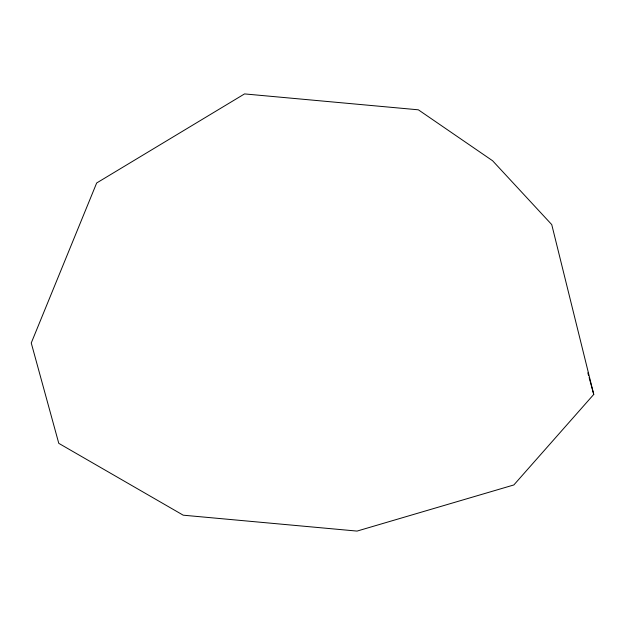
<?xml version="1.0" encoding="UTF-8"?>
<svg xmlns="http://www.w3.org/2000/svg" width="625" height="625" viewBox="0 0 625 625"><rect width="100%" height="100%" fill="white"/><g stroke="black" fill="none" stroke-linecap="round" stroke-linejoin="round"><path stroke-width="0.94" d="M593.75 394.422L513.852 484.953L357.047 531.086L183.227 515.188L58.781 443.344L31.25 342.984L96.672 182.984L244.539 93.914L418.359 109.812L492.594 160.75L551.742 224.594L593.75 394.422L589.117 377.539M587.836 372.852L588.602 375.664"/></g></svg>
